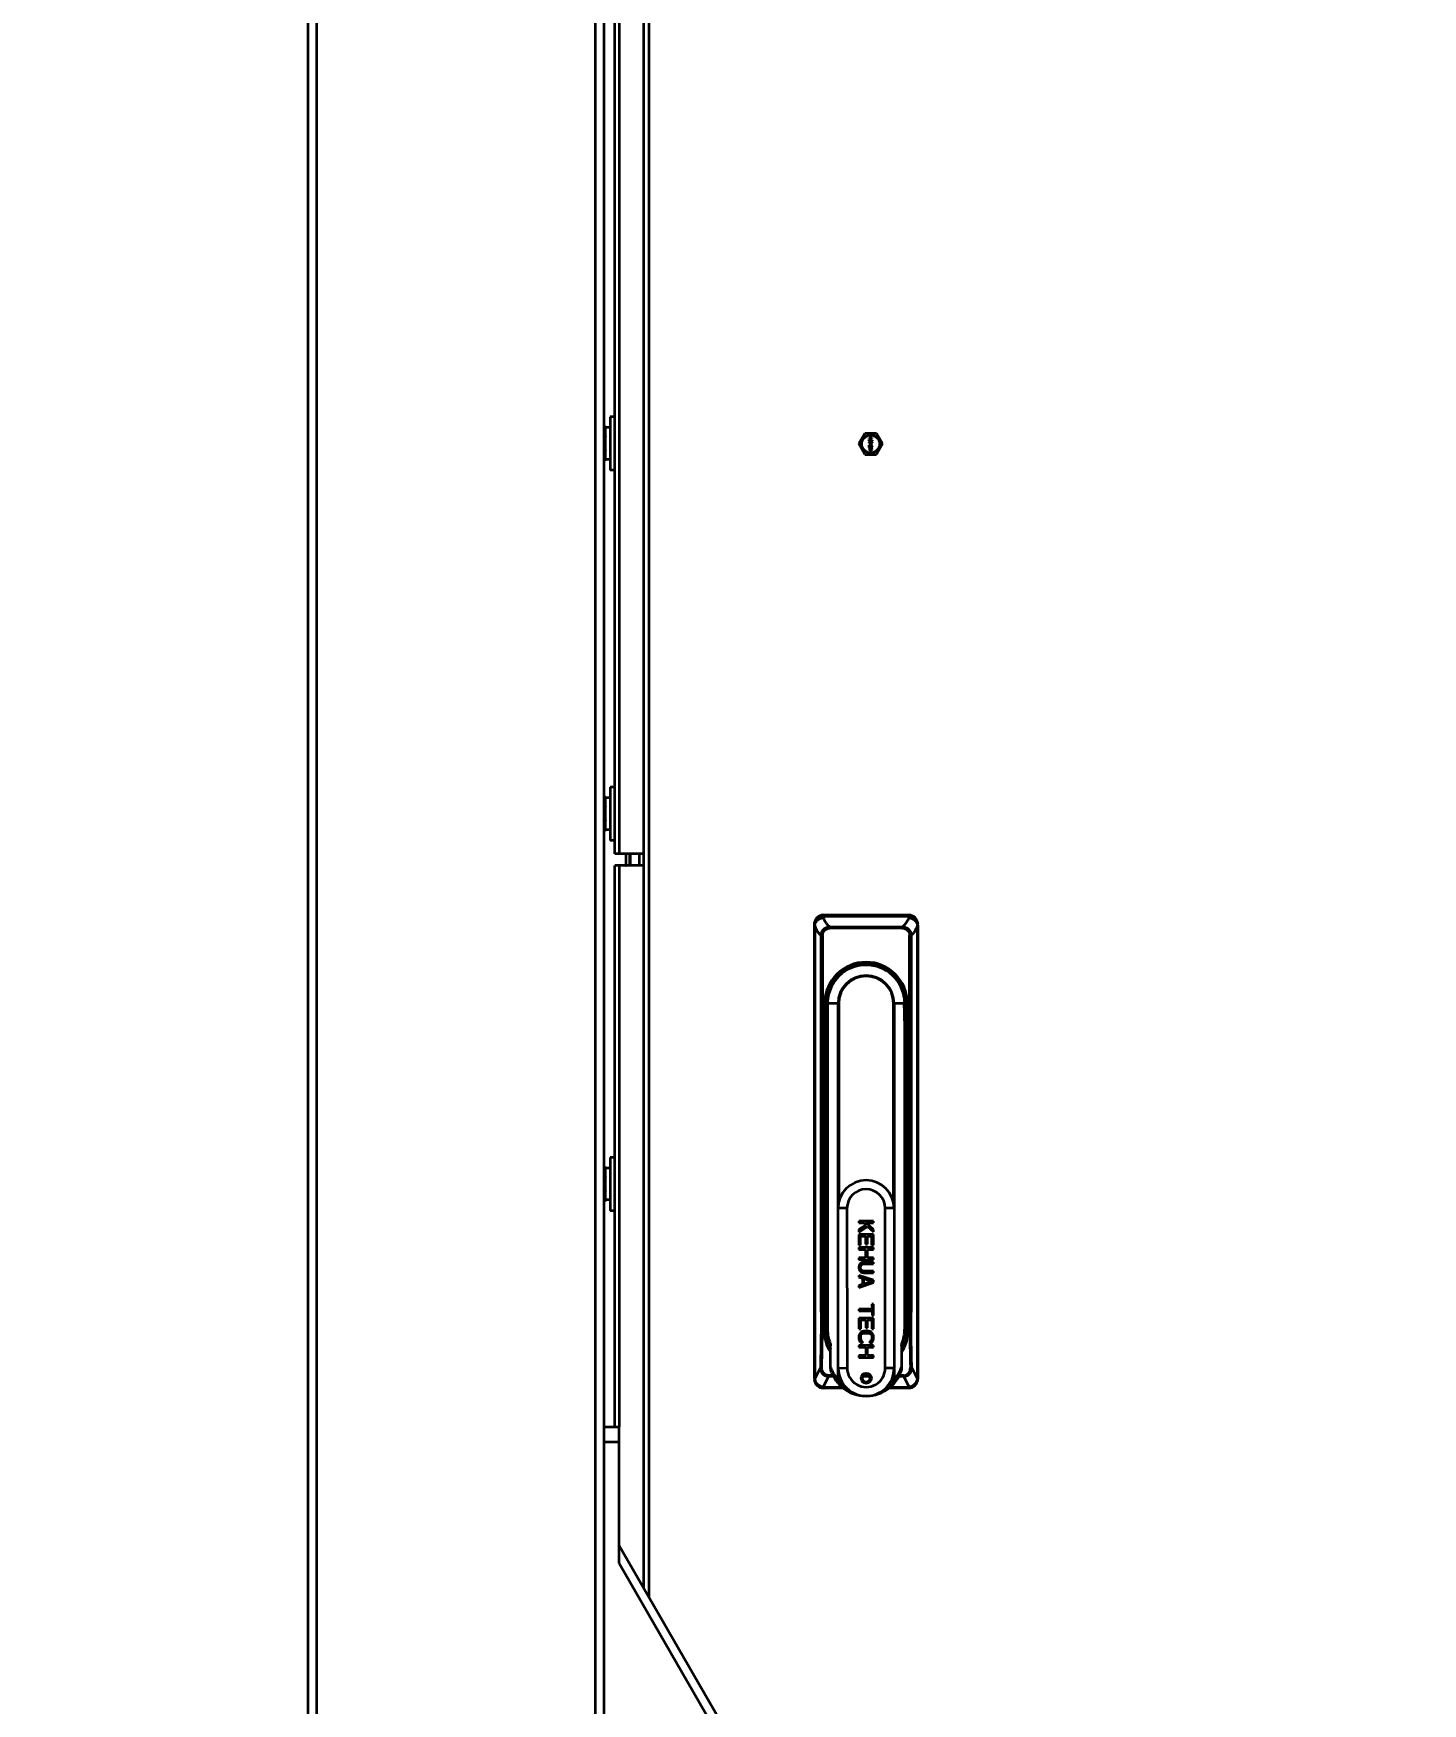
# Model space of a CAD drawing. Header units: millimetres. Extents: x 32496 to 166256, y 3504 to 23939.
# Drawn here: x 140546 to 141015, y 13053 to 13617 of the extents above; entities that cross this region are included whole.
import ezdxf

# ---------------------------------------------------------------- set-up
doc = ezdxf.new("R2010")
doc.units = ezdxf.units.MM
doc.header["$PDSIZE"] = -5
doc.layers.get('0').update_dxf_attribs({"lineweight": 35})
doc.layers.get('Defpoints').update_dxf_attribs({"lineweight": 18})
doc.layers.add('THICK', color=7, linetype='Continuous', lineweight=0)
doc.styles.add('TH_GBDIM', font='仿宋_GB2312.ttf', dxfattribs={"width": 0.8})
doc.dimstyles.new('TH_GBDIM', dxfattribs={"dimscale": 42, "dimtxt": 3, "dimasz": 3, "dimexe": 1.2, "dimexo": 0, "dimgap": 1, "dimtad": 1, "dimdec": 1, "dimdsep": 46, "dimtxsty": 'TH_GBDIM', "dimcen": 2.5, "dimdle": 252, "dimclrd": 4, "dimclre": 4, "dimclrt": 3, "dimadec": 0, "dimazin": 2, "dimtfac": 0.714286, "dimtdec": 1, "dimtmove": 0, "dimatfit": 3, "dimfxl": 1, "dimtolj": 1, "dimarcsym": 0})

# ---------------------------------------------------------------- blocks, each defined once
blk = doc.blocks.new('*D5871')
at = {"layer": 'Defpoints', "color": 0}
for p in [(140641.2, 14918.31), (140089.57, 12022.31), (140641.2, 12022.31)]:
    blk.add_point(p, dxfattribs=at)
at = {"layer": 'THICK', "color": 4, "linetype": 'Continuous', "lineweight": -2}
for p, q in [((140641.2, 14918.31), (140049.97, 14918.31)), ((140089.57, 14819.31), (140089.57, 12121.31)), ((140641.2, 12022.31), (140049.97, 12022.31))]:
    blk.add_line(p, q, dxfattribs=at)
at = {"layer": 'THICK', "color": 4}
for points in [[(140106.07, 14819.31), (140073.07, 14819.31), (140089.57, 14918.31)], [(140073.07, 12121.31), (140106.07, 12121.31), (140089.57, 12022.31)]]:
    blk.add_solid(points, dxfattribs=at)
at = {"layer": 'THICK', "color": 3, "lineweight": -3, "insert": (139971.28, 13470.31), "char_height": 99, "attachment_point": 5, "rotation": 90, "style": 'TH_GBDIM'}
blk.add_mtext('\\A1;Height {\\A1;2896{\\H0.7x;\\S+0^ -5;}}', dxfattribs=at)
blk = doc.blocks.new('8-1250')
at = {"linetype": 'Continuous'}
for p, q in [((-7957.13, -34766.29), (-7957.13, -32106.29)), ((-7954.13, -34766.29), (-7954.13, -32106.29)), ((-7860.13, -34766.29), (-7860.13, -32152.29)), ((-7842.13, -33005.99), (-7842.13, -33817.58)), ((-7843.83, -33814.64), (-7843.83, -33008.94)), ((-7857.13, -33760.26), (-7857.13, -33063.31)), ((-7852.13, -33063.31), (-7852.13, -33566.79)), ((-7853.53, -33425.64), (-7853.53, -33180.91)), ((-7855.13, -33419.29), (-7855.13, -33437.29)), ((-7853.53, -33419.29), (-7855.13, -33419.29)), ((-7856.73, -33422.82), (-7857, -33422.54)), ((-7856.73, -33433.76), (-7856.73, -33422.82)), ((-7855.13, -33422.94), (-7856.73, -33422.94)), ((-7771.25, -33428.45), (-7769.23, -33424.95)), ((-7765.19, -33424.95), (-7769.23, -33424.95)), ((-7765.19, -33424.95), (-7763.17, -33428.45)), ((-7853.53, -33430.91), (-7853.53, -33425.64)), ((-7769.23, -33431.95), (-7771.25, -33428.45)), ((-7767.71, -33426.47), (-7767.71, -33426.35)), ((-7767.71, -33426.35), (-7766.71, -33426.35)), ((-7766.92, -33426.47), (-7767.71, -33426.77)), ((-7766.92, -33426.47), (-7767.71, -33426.47)), ((-7767.71, -33426.93), (-7767.71, -33426.77)), ((-7767.71, -33426.93), (-7766.92, -33427.22)), ((-7767.71, -33427.35), (-7767.71, -33427.22)), ((-7767.71, -33427.22), (-7766.92, -33427.22)), ((-7766.71, -33427.35), (-7767.71, -33427.35)), ((-7767.69, -33427.74), (-7767.71, -33427.85)), ((-7767.71, -33427.95), (-7767.71, -33427.85)), ((-7767.71, -33427.95), (-7767.69, -33428.06)), ((-7767.71, -33429.64), (-7767.71, -33428.89)), ((-7767.71, -33428.89), (-7767.61, -33428.89)), ((-7767.61, -33429.64), (-7767.71, -33429.64)), ((-7767.69, -33430.06), (-7767.71, -33430.18)), ((-7767.71, -33430.18), (-7767.69, -33430.31)), ((-7767.63, -33427.64), (-7767.69, -33427.74)), ((-7767.69, -33428.06), (-7767.63, -33428.16)), ((-7767.63, -33429.95), (-7767.69, -33430.06)), ((-7767.69, -33430.31), (-7767.63, -33430.41)), ((-7767.54, -33427.58), (-7767.63, -33427.64)), ((-7767.63, -33428.16), (-7767.54, -33428.22)), ((-7767.56, -33429.89), (-7767.63, -33429.95)), ((-7767.63, -33430.41), (-7767.56, -33430.47)), ((-7767.61, -33426.85), (-7766.71, -33426.54)), ((-7766.71, -33427.16), (-7767.61, -33426.85)), ((-7767.61, -33427.83), (-7767.58, -33427.77)), ((-7767.61, -33427.83), (-7767.61, -33427.97)), ((-7767.58, -33428.04), (-7767.61, -33427.97)), ((-7767.07, -33429.47), (-7767.61, -33428.89)), ((-7767.61, -33429.06), (-7767.61, -33429.64)), ((-7767.61, -33429.06), (-7767.14, -33429.58)), ((-7767.61, -33430.18), (-7767.58, -33430.08)), ((-7767.58, -33430.29), (-7767.61, -33430.18)), ((-7767.58, -33427.77), (-7767.54, -33427.7)), ((-7767.54, -33428.1), (-7767.58, -33428.04)), ((-7767.58, -33430.08), (-7767.54, -33430.02)), ((-7767.54, -33430.35), (-7767.58, -33430.29)), ((-7767.48, -33429.85), (-7767.56, -33429.89)), ((-7767.56, -33430.47), (-7767.48, -33430.52)), ((-7767.43, -33427.54), (-7767.54, -33427.58)), ((-7767.54, -33427.7), (-7767.48, -33427.66)), ((-7767.48, -33428.14), (-7767.54, -33428.1)), ((-7767.54, -33428.22), (-7767.43, -33428.27)), ((-7767.54, -33430.02), (-7767.41, -33429.93)), ((-7767.41, -33430.43), (-7767.54, -33430.35)), ((-7767.48, -33427.66), (-7767.41, -33427.64)), ((-7767.41, -33428.16), (-7767.48, -33428.14)), ((-7767.41, -33429.83), (-7767.48, -33429.85)), ((-7767.48, -33430.52), (-7767.41, -33430.54)), ((-7767.29, -33427.52), (-7767.43, -33427.54)), ((-7767.33, -33428.27), (-7767.43, -33428.27)), ((-7767.35, -33427.64), (-7767.41, -33427.64)), ((-7767.41, -33428.16), (-7767.35, -33428.16)), ((-7767.31, -33429.81), (-7767.41, -33429.83)), ((-7767.41, -33429.93), (-7767.29, -33429.91)), ((-7767.29, -33430.45), (-7767.41, -33430.43)), ((-7767.41, -33430.54), (-7767.31, -33430.56)), ((-7767.39, -33428.6), (-7767.39, -33428.56)), ((-7767.39, -33428.56), (-7767.24, -33428.56)), ((-7767.24, -33428.6), (-7767.39, -33428.6)), ((-7767.35, -33427.64), (-7767.29, -33427.66)), ((-7767.29, -33428.14), (-7767.35, -33428.16)), ((-7767.33, -33428.43), (-7767.35, -33428.45)), ((-7767.35, -33428.45), (-7767.24, -33428.56)), ((-7767.24, -33428.6), (-7767.35, -33428.7)), ((-7767.35, -33428.7), (-7767.33, -33428.72)), ((-7767.33, -33428.27), (-7767.22, -33428.22)), ((-7767.2, -33428.56), (-7767.33, -33428.43)), ((-7767.33, -33428.72), (-7767.2, -33428.6)), ((-7767.31, -33429.81), (-7767.12, -33429.81)), ((-7767.12, -33430.56), (-7767.31, -33430.56)), ((-7767.29, -33427.52), (-7767.14, -33427.52)), ((-7767.29, -33427.66), (-7767.24, -33427.7)), ((-7767.24, -33428.1), (-7767.29, -33428.14)), ((-7767.14, -33429.91), (-7767.29, -33429.91)), ((-7767.29, -33430.45), (-7767.14, -33430.45)), ((-7767.24, -33427.7), (-7767.2, -33427.77)), ((-7767.2, -33428.04), (-7767.24, -33428.1)), ((-7767.22, -33428.22), (-7767.16, -33428.16)), ((-7767.2, -33427.77), (-7767.18, -33427.83)), ((-7767.18, -33427.97), (-7767.2, -33428.04)), ((-7767.07, -33428.43), (-7767.2, -33428.56)), ((-7767.2, -33428.6), (-7767.07, -33428.72)), ((-7767.09, -33427.74), (-7767.18, -33427.62)), ((-7767.14, -33427.62), (-7767.18, -33427.62)), ((-7767.18, -33427.97), (-7767.18, -33427.83)), ((-7767.16, -33428.16), (-7767.09, -33428.06)), ((-7767.16, -33428.56), (-7767.05, -33428.45)), ((-7767.16, -33428.56), (-7767.01, -33428.56)), ((-7767.05, -33428.7), (-7767.16, -33428.6)), ((-7767.01, -33428.6), (-7767.16, -33428.6)), ((-7766.99, -33427.54), (-7767.14, -33427.52)), ((-7767.14, -33427.62), (-7767.01, -33427.64)), ((-7767.14, -33429.58), (-7767.07, -33429.62)), ((-7767.14, -33429.91), (-7767.01, -33429.93)), ((-7767.01, -33430.43), (-7767.14, -33430.45)), ((-7767.01, -33429.83), (-7767.12, -33429.81)), ((-7767.12, -33430.56), (-7767.01, -33430.54)), ((-7767.07, -33427.85), (-7767.09, -33427.74)), ((-7767.09, -33428.06), (-7767.07, -33427.95)), ((-7767.07, -33427.85), (-7767.07, -33427.95)), ((-7767.05, -33428.45), (-7767.07, -33428.43)), ((-7767.07, -33428.72), (-7767.05, -33428.7)), ((-7766.99, -33429.52), (-7767.07, -33429.47)), ((-7767.07, -33429.62), (-7766.99, -33429.64)), ((-7767.01, -33427.64), (-7766.95, -33427.66)), ((-7767.01, -33428.56), (-7767.01, -33428.6)), ((-7766.95, -33429.85), (-7767.01, -33429.83)), ((-7767.01, -33429.93), (-7766.88, -33430.02)), ((-7766.88, -33430.35), (-7767.01, -33430.43)), ((-7767.01, -33430.54), (-7766.95, -33430.52)), ((-7766.88, -33427.58), (-7766.99, -33427.54)), ((-7766.99, -33429.52), (-7766.95, -33429.52)), ((-7766.95, -33429.64), (-7766.99, -33429.64)), ((-7766.95, -33427.66), (-7766.88, -33427.7)), ((-7766.88, -33428.08), (-7766.95, -33428.12)), ((-7766.95, -33428.22), (-7766.95, -33428.12)), ((-7766.95, -33428.22), (-7766.88, -33428.2)), ((-7766.95, -33429.02), (-7766.95, -33428.91)), ((-7766.86, -33428.93), (-7766.95, -33428.91)), ((-7766.95, -33429.02), (-7766.88, -33429.06)), ((-7766.88, -33429.47), (-7766.95, -33429.52)), ((-7766.95, -33429.64), (-7766.86, -33429.62)), ((-7766.86, -33429.89), (-7766.95, -33429.85)), ((-7766.95, -33430.52), (-7766.86, -33430.47)), ((-7766.8, -33427.64), (-7766.88, -33427.58)), ((-7766.88, -33427.7), (-7766.84, -33427.77)), ((-7766.84, -33428.02), (-7766.88, -33428.08)), ((-7766.88, -33428.2), (-7766.8, -33428.14)), ((-7766.88, -33429.06), (-7766.84, -33429.12)), ((-7766.84, -33429.41), (-7766.88, -33429.47)), ((-7766.88, -33430.02), (-7766.84, -33430.08)), ((-7766.84, -33430.29), (-7766.88, -33430.35)), ((-7766.78, -33429.02), (-7766.86, -33428.93)), ((-7766.86, -33429.62), (-7766.78, -33429.54)), ((-7766.8, -33429.95), (-7766.86, -33429.89)), ((-7766.86, -33430.47), (-7766.8, -33430.41)), ((-7766.84, -33427.77), (-7766.82, -33427.83)), ((-7766.82, -33427.95), (-7766.84, -33428.02)), ((-7766.84, -33429.12), (-7766.82, -33429.22)), ((-7766.82, -33429.31), (-7766.84, -33429.41)), ((-7766.84, -33430.08), (-7766.82, -33430.18)), ((-7766.82, -33430.18), (-7766.84, -33430.29)), ((-7766.82, -33427.95), (-7766.82, -33427.83)), ((-7766.82, -33429.31), (-7766.82, -33429.22)), ((-7766.73, -33427.74), (-7766.8, -33427.64)), ((-7766.8, -33428.14), (-7766.73, -33428.04)), ((-7766.73, -33430.06), (-7766.8, -33429.95)), ((-7766.8, -33430.41), (-7766.73, -33430.31)), ((-7766.73, -33429.1), (-7766.78, -33429.02)), ((-7766.78, -33429.54), (-7766.73, -33429.45)), ((-7766.71, -33427.85), (-7766.73, -33427.74)), ((-7766.73, -33428.04), (-7766.71, -33427.93)), ((-7766.71, -33429.24), (-7766.73, -33429.1)), ((-7766.73, -33429.45), (-7766.71, -33429.33)), ((-7766.71, -33430.18), (-7766.73, -33430.06)), ((-7766.73, -33430.31), (-7766.71, -33430.18)), ((-7766.71, -33426.35), (-7766.71, -33426.54)), ((-7766.71, -33427.16), (-7766.71, -33427.35)), ((-7766.71, -33427.85), (-7766.71, -33427.93)), ((-7766.71, -33429.24), (-7766.71, -33429.33)), ((-7763.17, -33428.45), (-7765.19, -33431.95)), ((-7856.73, -33433.76), (-7857, -33434.03)), ((-7855.13, -33433.64), (-7856.73, -33433.64)), ((-7853.53, -33566.79), (-7853.53, -33430.91)), ((-7769.23, -33431.95), (-7765.19, -33431.95)), ((-7853.53, -33437.29), (-7855.13, -33437.29)), ((-7856.73, -33547.82), (-7857, -33547.54)), ((-7856.73, -33558.76), (-7856.73, -33547.82)), ((-7855.13, -33547.94), (-7856.73, -33547.94)), ((-7855.13, -33544.29), (-7855.13, -33562.29)), ((-7853.53, -33544.29), (-7855.13, -33544.29)), ((-7856.73, -33558.76), (-7857, -33559.03)), ((-7855.13, -33558.64), (-7856.73, -33558.64)), ((-7853.53, -33562.29), (-7855.13, -33562.29)), ((-7843.83, -33566.79), (-7853.53, -33566.79)), ((-7853.53, -33675.64), (-7853.53, -33570.79)), ((-7843.83, -33570.79), (-7853.53, -33570.79)), ((-7852.13, -33570.79), (-7852.13, -33760.26)), ((-7849.73, -33570.59), (-7849.73, -33566.79)), ((-7849.73, -33570.59), (-7848.53, -33570.59)), ((-7848.53, -33570.59), (-7848.53, -33566.79)), ((-7848.33, -33570.79), (-7848.33, -33566.79)), ((-7845.33, -33566.79), (-7845.33, -33570.79)), ((-7783.18, -33587.44), (-7783.18, -33587.98)), ((-7783.18, -33587.44), (-7754.33, -33587.44)), ((-7783.18, -33587.98), (-7783.18, -33588.34)), ((-7754.33, -33587.98), (-7783.18, -33587.98)), ((-7754.33, -33587.98), (-7754.33, -33587.44)), ((-7754.33, -33588.35), (-7754.33, -33587.98)), ((-7786.18, -33590.44), (-7786.18, -33590.86)), ((-7786.18, -33743.99), (-7786.18, -33590.86)), ((-7786.1, -33590.86), (-7786.18, -33590.86)), ((-7786.1, -33590.86), (-7786.1, -33743.99)), ((-7780.96, -33591.39), (-7780.96, -33591.88)), ((-7780.96, -33591.39), (-7756.54, -33591.39)), ((-7756.54, -33591.88), (-7780.96, -33591.88)), ((-7756.54, -33591.88), (-7756.54, -33591.39)), ((-7751.41, -33743.99), (-7751.41, -33590.86)), ((-7751.33, -33590.86), (-7751.41, -33590.86)), ((-7751.33, -33590.86), (-7751.33, -33590.44)), ((-7751.33, -33590.86), (-7751.33, -33743.99)), ((-7783.94, -33721.54), (-7783.94, -33594.33)), ((-7783.45, -33594.33), (-7783.94, -33594.33)), ((-7783.45, -33594.33), (-7783.45, -33721.54)), ((-7754.05, -33721.54), (-7754.05, -33594.33)), ((-7753.56, -33594.33), (-7754.05, -33594.33)), ((-7753.56, -33594.33), (-7753.56, -33721.54)), ((-7755.91, -33615.29), (-7755.91, -33617.34)), ((-7782.75, -33617.38), (-7782.25, -33617.41)), ((-7782.75, -33721.54), (-7782.75, -33617.48)), ((-7782.25, -33617.48), (-7782.75, -33617.48)), ((-7782.74, -33617.19), (-7782.24, -33617.2)), ((-7782.25, -33617.48), (-7782.25, -33721.54)), ((-7781.78, -33617.76), (-7781.78, -33617.76)), ((-7781.74, -33617.75), (-7781.75, -33617.75)), ((-7781.74, -33620.25), (-7781.74, -33620.14)), ((-7780.68, -33617.34), (-7781.73, -33617.34)), ((-7781.73, -33617.47), (-7781.73, -33617.34)), ((-7781.73, -33617.54), (-7781.73, -33617.47)), ((-7781.73, -33617.57), (-7781.73, -33617.47)), ((-7781.73, -33617.47), (-7781.73, -33617.54)), ((-7781.73, -33617.54), (-7781.73, -33617.57)), ((-7781.73, -33617.54), (-7781.73, -33617.57)), ((-7781.73, -33617.57), (-7781.73, -33617.54)), ((-7781.73, -33617.54), (-7781.73, -33618.03)), ((-7781.73, -33618.04), (-7781.73, -33617.57)), ((-7781.73, -33618.03), (-7781.73, -33618.74)), ((-7781.73, -33618.63), (-7781.73, -33618.04)), ((-7778.22, -33617.34), (-7780.68, -33617.34)), ((-7778.22, -33744.12), (-7778.22, -33617.34)), ((-7778, -33617.34), (-7778.22, -33617.34)), ((-7778, -33617.34), (-7778, -33684.54)), ((-7759.5, -33684.54), (-7759.5, -33617.34)), ((-7759.28, -33617.34), (-7759.5, -33617.34)), ((-7759.28, -33617.34), (-7759.28, -33713.66)), ((-7755.91, -33617.34), (-7759.28, -33617.34)), ((-7755.77, -33619.28), (-7755.77, -33619.28)), ((-7755.76, -33620.47), (-7755.77, -33619.28)), ((-7755.77, -33619.39), (-7755.77, -33619.28)), ((-7755.26, -33617.2), (-7754.76, -33617.19)), ((-7754.75, -33617.38), (-7755.25, -33617.41)), ((-7755.25, -33721.54), (-7755.25, -33617.48)), ((-7754.75, -33617.48), (-7755.25, -33617.48)), ((-7754.75, -33617.48), (-7754.75, -33721.54)), ((-7781.75, -33622.67), (-7781.75, -33622.68)), ((-7781.75, -33623.13), (-7781.75, -33623.12)), ((-7781.75, -33623.13), (-7781.75, -33727.34)), ((-7755.75, -33622.67), (-7755.75, -33622.68)), ((-7755.75, -33623.12), (-7755.75, -33727.34)), ((-7755.75, -33623.12), (-7755.75, -33623.12)), ((-7856.73, -33672.82), (-7857, -33672.54)), ((-7856.73, -33683.76), (-7856.73, -33672.82)), ((-7855.13, -33672.94), (-7856.73, -33672.94)), ((-7855.13, -33669.29), (-7855.13, -33687.29)), ((-7853.53, -33669.29), (-7855.13, -33669.29)), ((-7853.53, -33680.91), (-7853.53, -33675.64)), ((-7856.73, -33683.76), (-7857, -33684.03)), ((-7855.13, -33683.64), (-7856.73, -33683.64)), ((-7853.53, -33760.26), (-7853.53, -33680.91)), ((-7853.53, -33687.29), (-7855.13, -33687.29)), ((-7775.2, -33686.44), (-7778.2, -33686.45)), ((-7778.16, -33740.35), (-7778.2, -33686.45)), ((-7775.2, -33686.44), (-7775.16, -33740.34)), ((-7762.26, -33740.33), (-7762.3, -33686.43)), ((-7759.3, -33686.43), (-7762.3, -33686.43)), ((-7759.3, -33686.43), (-7759.26, -33740.33)), ((-7771.25, -33690.79), (-7771.25, -33691.4)), ((-7766.25, -33690.79), (-7771.25, -33690.79)), ((-7771.25, -33691.4), (-7769.54, -33691.4)), ((-7768.8, -33692.11), (-7771.24, -33693.63)), ((-7771.24, -33694.45), (-7768.27, -33692.62)), ((-7771.24, -33693.63), (-7771.24, -33694.45)), ((-7771.24, -33695.26), (-7771.24, -33698.91)), ((-7766.24, -33695.26), (-7771.24, -33695.26)), ((-7769.54, -33691.4), (-7768.8, -33692.11)), ((-7766.24, -33693.63), (-7768.69, -33691.4)), ((-7768.69, -33691.4), (-7766.25, -33691.4)), ((-7768.27, -33692.62), (-7766.24, -33694.44)), ((-7766.25, -33691.4), (-7766.25, -33690.79)), ((-7766.24, -33694.44), (-7766.24, -33693.63)), ((-7766.24, -33698.91), (-7766.24, -33695.26)), ((-7771.24, -33698.91), (-7770.6, -33698.91)), ((-7766.24, -33699.72), (-7771.24, -33699.73)), ((-7771.24, -33699.73), (-7771.24, -33700.34)), ((-7771.24, -33700.34), (-7768.9, -33700.33)), ((-7770.6, -33698.91), (-7770.6, -33695.87)), ((-7770.6, -33695.87), (-7768.9, -33695.87)), ((-7768.9, -33695.87), (-7768.9, -33698.51)), ((-7768.9, -33698.51), (-7768.26, -33698.51)), ((-7768.9, -33700.33), (-7768.9, -33703.18)), ((-7768.26, -33695.87), (-7766.88, -33695.86)), ((-7768.26, -33698.51), (-7768.26, -33695.87)), ((-7768.26, -33703.18), (-7768.26, -33700.33)), ((-7768.26, -33700.33), (-7766.24, -33700.33)), ((-7766.88, -33695.86), (-7766.88, -33698.91)), ((-7766.88, -33698.91), (-7766.24, -33698.91)), ((-7766.24, -33700.33), (-7766.24, -33699.72)), ((-7771.24, -33703.18), (-7771.24, -33703.79)), ((-7768.9, -33703.18), (-7771.24, -33703.18)), ((-7771.24, -33703.79), (-7766.24, -33703.78)), ((-7771.13, -33705.72), (-7771.23, -33706.23)), ((-7771.23, -33706.23), (-7771.23, -33706.63)), ((-7771.23, -33706.63), (-7771.13, -33707.14)), ((-7770.92, -33705.31), (-7771.13, -33705.72)), ((-7770.49, -33704.91), (-7770.92, -33705.31)), ((-7770.6, -33706.23), (-7770.49, -33705.82)), ((-7770.6, -33706.63), (-7770.6, -33706.23)), ((-7770.49, -33707.04), (-7770.6, -33706.63)), ((-7770.06, -33704.7), (-7770.49, -33704.91)), ((-7770.49, -33705.82), (-7770.28, -33705.51)), ((-7770.28, -33705.51), (-7769.96, -33705.31)), ((-7769.53, -33704.6), (-7770.06, -33704.7)), ((-7769.96, -33705.31), (-7769.53, -33705.21)), ((-7766.24, -33704.6), (-7769.53, -33704.6)), ((-7769.53, -33705.21), (-7766.23, -33705.21)), ((-7766.24, -33703.18), (-7768.26, -33703.18)), ((-7766.24, -33703.78), (-7766.24, -33703.18)), ((-7766.23, -33705.21), (-7766.24, -33704.6)), ((-7771.23, -33709.07), (-7771.23, -33709.68)), ((-7766.23, -33710.69), (-7771.23, -33709.07)), ((-7771.23, -33709.68), (-7769.95, -33710.08)), ((-7771.23, -33713.13), (-7766.23, -33711.5)), ((-7769.95, -33712.11), (-7771.23, -33712.52)), ((-7771.23, -33712.52), (-7771.23, -33713.13)), ((-7771.13, -33707.14), (-7770.91, -33707.55)), ((-7770.91, -33707.55), (-7770.49, -33707.95)), ((-7770.28, -33707.34), (-7770.49, -33707.04)), ((-7770.49, -33707.95), (-7770.06, -33708.15)), ((-7769.96, -33707.54), (-7770.28, -33707.34)), ((-7770.06, -33708.15), (-7769.53, -33708.26)), ((-7769.53, -33707.65), (-7769.96, -33707.54)), ((-7769.95, -33710.08), (-7769.95, -33712.11)), ((-7766.23, -33707.64), (-7769.53, -33707.65)), ((-7769.53, -33708.26), (-7766.23, -33708.25)), ((-7769.53, -33712.01), (-7769.53, -33710.18)), ((-7769.53, -33710.18), (-7766.66, -33711.1)), ((-7766.66, -33711.1), (-7769.53, -33712.01)), ((-7766.23, -33708.25), (-7766.23, -33707.64)), ((-7766.23, -33711.5), (-7766.23, -33710.69)), ((-7783.94, -33721.54), (-7783.45, -33721.54)), ((-7783.45, -33721.54), (-7782.75, -33721.54)), ((-7782.75, -33727.86), (-7782.75, -33721.54)), ((-7782.75, -33721.54), (-7782.25, -33721.54)), ((-7782.25, -33727.84), (-7782.25, -33721.54)), ((-7771.22, -33720.44), (-7771.22, -33721.05)), ((-7766.75, -33720.44), (-7771.22, -33720.44)), ((-7771.22, -33721.05), (-7766.75, -33721.05)), ((-7766.22, -33723.48), (-7771.22, -33723.49)), ((-7771.22, -33723.49), (-7771.22, -33727.14)), ((-7766.76, -33718.81), (-7766.75, -33720.44)), ((-7766.22, -33718.81), (-7766.76, -33718.81)), ((-7766.75, -33721.05), (-7766.75, -33722.67)), ((-7766.75, -33722.67), (-7766.22, -33722.67)), ((-7766.22, -33722.67), (-7766.22, -33718.81)), ((-7766.22, -33727.14), (-7766.22, -33723.48)), ((-7755.25, -33721.54), (-7755.25, -33727.84)), ((-7755.25, -33721.54), (-7754.75, -33721.54)), ((-7754.75, -33721.54), (-7754.75, -33727.86)), ((-7754.75, -33721.54), (-7754.05, -33721.54)), ((-7754.05, -33721.54), (-7753.56, -33721.54)), ((-7782.25, -33727.84), (-7781.72, -33727.84)), ((-7771.22, -33727.14), (-7770.58, -33727.14)), ((-7771.11, -33729.07), (-7771.22, -33729.58)), ((-7770.9, -33728.67), (-7771.11, -33729.07)), ((-7770.47, -33728.26), (-7770.9, -33728.67)), ((-7770.58, -33727.14), (-7770.58, -33724.1)), ((-7770.58, -33724.1), (-7768.88, -33724.1)), ((-7770.58, -33729.58), (-7770.47, -33729.17)), ((-7770.05, -33728.06), (-7770.47, -33728.26)), ((-7770.47, -33729.17), (-7770.26, -33728.87)), ((-7770.26, -33728.87), (-7769.94, -33728.67)), ((-7769.52, -33727.96), (-7770.05, -33728.06)), ((-7769.94, -33728.67), (-7769.51, -33728.56)), ((-7767.92, -33727.95), (-7769.52, -33727.96)), ((-7769.51, -33728.56), (-7767.92, -33728.56)), ((-7768.88, -33724.1), (-7768.88, -33726.74)), ((-7768.88, -33726.74), (-7768.24, -33726.74)), ((-7768.24, -33724.1), (-7766.86, -33724.09)), ((-7768.24, -33726.74), (-7768.24, -33724.1)), ((-7767.39, -33728.06), (-7767.92, -33727.95)), ((-7767.92, -33728.56), (-7767.49, -33728.66)), ((-7767.49, -33728.66), (-7767.17, -33728.87)), ((-7766.96, -33728.26), (-7767.39, -33728.06)), ((-7767.17, -33728.87), (-7766.96, -33729.17)), ((-7766.54, -33728.66), (-7766.96, -33728.26)), ((-7766.96, -33729.17), (-7766.85, -33729.58)), ((-7766.86, -33724.09), (-7766.86, -33727.14)), ((-7766.86, -33727.14), (-7766.22, -33727.14)), ((-7766.32, -33729.07), (-7766.54, -33728.66)), ((-7766.22, -33729.58), (-7766.32, -33729.07)), ((-7755.78, -33727.84), (-7755.25, -33727.84)), ((-7755.75, -33727.34), (-7755.75, -33727.34)), ((-7780.75, -33740.01), (-7780.75, -33732.84)), ((-7771.22, -33729.58), (-7771.22, -33730.5)), ((-7771.22, -33730.5), (-7771.11, -33731)), ((-7771.21, -33732.73), (-7771.21, -33733.34)), ((-7766.21, -33732.73), (-7771.21, -33732.73)), ((-7771.21, -33733.34), (-7768.87, -33733.34)), ((-7771.11, -33731), (-7770.9, -33731.41)), ((-7770.9, -33731.41), (-7770.47, -33731.81)), ((-7770.58, -33730.49), (-7770.58, -33729.58)), ((-7770.47, -33730.9), (-7770.58, -33730.49)), ((-7770.26, -33731.21), (-7770.47, -33730.9)), ((-7770.47, -33731.81), (-7769.94, -33731.92)), ((-7769.94, -33731.31), (-7770.26, -33731.21)), ((-7769.94, -33731.92), (-7769.94, -33731.31)), ((-7768.87, -33733.34), (-7768.87, -33736.18)), ((-7768.23, -33733.34), (-7766.21, -33733.33)), ((-7768.23, -33736.18), (-7768.23, -33733.34)), ((-7767.17, -33731.2), (-7767.49, -33731.3)), ((-7767.49, -33731.3), (-7767.49, -33731.91)), ((-7767.49, -33731.91), (-7766.96, -33731.81)), ((-7766.96, -33730.9), (-7767.17, -33731.2)), ((-7766.85, -33730.49), (-7766.96, -33730.9)), ((-7766.96, -33731.81), (-7766.53, -33731.41)), ((-7766.85, -33729.58), (-7766.85, -33730.49)), ((-7766.53, -33731.41), (-7766.32, -33731)), ((-7766.32, -33731), (-7766.22, -33730.49)), ((-7766.22, -33730.49), (-7766.22, -33729.58)), ((-7766.21, -33733.33), (-7766.21, -33732.73)), ((-7756.75, -33732.84), (-7756.75, -33740.01)), ((-7784.19, -33740.15), (-7786.1, -33743.99)), ((-7778.16, -33740.35), (-7775.16, -33740.34)), ((-7771.21, -33736.18), (-7771.21, -33736.79)), ((-7768.87, -33736.18), (-7771.21, -33736.18)), ((-7771.21, -33736.79), (-7766.21, -33736.79)), ((-7766.21, -33736.18), (-7768.23, -33736.18)), ((-7766.21, -33736.79), (-7766.21, -33736.18)), ((-7762.26, -33740.33), (-7759.26, -33740.33)), ((-7759.28, -33740.54), (-7759.28, -33744.12)), ((-7751.41, -33743.99), (-7753.32, -33740.15)), ((-7786.18, -33743.99), (-7786.18, -33744.14)), ((-7786.1, -33743.99), (-7786.18, -33743.99)), ((-7783.18, -33746.71), (-7781.45, -33743.25)), ((-7781.45, -33742.86), (-7781.45, -33743.25)), ((-7779.93, -33742.86), (-7781.45, -33742.86)), ((-7779.75, -33743.25), (-7781.45, -33743.25)), ((-7778.22, -33744.12), (-7778, -33744.12)), ((-7778, -33741.93), (-7778, -33744.12)), ((-7767.67, -33743.25), (-7769.83, -33743.25)), ((-7768, -33742.86), (-7769.5, -33742.86)), ((-7760.74, -33746.93), (-7759.31, -33745.53)), ((-7759.5, -33744.12), (-7759.5, -33742.37)), ((-7759.5, -33744.12), (-7759.28, -33744.12)), ((-7759.31, -33745.53), (-7758.09, -33743.87)), ((-7756.05, -33743.25), (-7757.75, -33743.25)), ((-7756.05, -33742.86), (-7757.58, -33742.86)), ((-7757.09, -33741.83), (-7757.09, -33741.83)), ((-7756.05, -33743.25), (-7756.05, -33742.86)), ((-7756.05, -33743.25), (-7754.33, -33746.71)), ((-7751.41, -33743.99), (-7751.33, -33743.99)), ((-7751.33, -33744.14), (-7751.33, -33743.99)), ((-7783.18, -33746.71), (-7783.18, -33746.86)), ((-7783.18, -33746.86), (-7783.18, -33747.14)), ((-7783.18, -33746.86), (-7776.84, -33746.86)), ((-7776.46, -33747.14), (-7783.18, -33747.14)), ((-7754.33, -33747.14), (-7761.04, -33747.14)), ((-7760.74, -33746.93), (-7760.74, -33746.93)), ((-7760.66, -33746.86), (-7754.33, -33746.86)), ((-7754.33, -33746.86), (-7754.33, -33746.71)), ((-7754.33, -33747.14), (-7754.33, -33746.86)), ((-7857.13, -34040.26), (-7857.13, -33760.26)), ((-7857.13, -33760.26), (-7852.13, -33760.26)), ((-7852.13, -33806.26), (-7852.13, -33760.26)), ((-7857.13, -33765.26), (-7852.13, -33765.26)), ((-7852.13, -33800.26), (-7352.13, -34666.29)), ((-7852.13, -33806.26), (-7355.59, -34666.29))]:
    blk.add_line(p, q, dxfattribs=at)
for points in [[(-7781.73, -33618.74), (-7781.73, -33619.09), (-7781.73, -33619.45), (-7781.74, -33619.81), (-7781.74, -33620.18), (-7781.74, -33620.56), (-7781.74, -33620.95), (-7781.75, -33621.73)], [(-7781.75, -33621.73), (-7781.75, -33622.13), (-7781.75, -33622.52), (-7781.75, -33622.67)], [(-7755.75, -33622.67), (-7755.76, -33621.77), (-7755.76, -33620.47)], [(-7758.09, -33743.87), (-7757.2, -33742.13), (-7757.09, -33741.83)]]:
    blk.add_lwpolyline(points, dxfattribs=at)
for centre, radius in [((-7767.21, -33428.45), 3), ((-7768.71, -33743.79), 1.75), ((-7768.75, -33743.84), 1.25)]:
    blk.add_circle(centre, radius, dxfattribs=at)
for centre, radius, start, end in [((-7849.93, -33570.59), 0.2, 270, 0), ((-7849.93, -33570.59), 1.4, 351.7634, 0), ((-7783.18, -33590.44), 3, 90, 180), ((-7754.33, -33590.44), 3, 0, 90), ((-7768.75, -33617.34), 13.99, 0.6085, 179.4017), ((-7768.75, -33617.34), 13.49, 0.6085, 179.4014), ((-7768.75, -33617.34), 13, 9.073, 183.051), ((-7768.75, -33617.34), 9.47, 0, 179.9993), ((-7768.75, -33617.34), 9.25, 0, 180), ((-7786.51, -33617.15), 3.77, 356.5269, 359.4018), ((-7781.13, -33617.48), 1.62, 176.5272, 179.9995), ((-7786.44, -33617.16), 4.2, 357.5431, 359.491), ((-7786.44, -33617.16), 4.2, 356.569, 357.5431), ((-7780.94, -33617.34), 1.31, 183.0386, 185.3383), ((-7781.09, -33617.48), 1.16, 176.6483, 179.9981), ((-7785.73, -33616.94), 3.55, 349.9539, 353.3266), ((-7785.75, -33616.94), 3.57, 353.3337, 0.0525), ((-7781.57, -33614.73), 3.04, 266.0189, 266.2111), ((-7781.23, -33615.95), 2.31, 257.0342, 257.4678), ((-7769.92, -33617.55), 11.81, 178.957, 179.606), ((-7757.49, -33617.58), 24.24, 179.4304, 179.7465), ((-7769.92, -33617.55), 11.81, 179.606, 179.9288), ((-7769.92, -33617.55), 11.81, 180.097, 181.0455), ((-7756.06, -33612.04), 5.74, 271.6529, 271.7848), ((-7751.67, -33616.94), 3.65, 179.9406, 186.5807), ((-7751.69, -33616.94), 3.63, 186.5886, 188.2112), ((-7751.7, -33616.94), 3.62, 188.211, 189.9246), ((-7750.93, -33617.16), 4.33, 180.5197, 183.3972), ((-7756.41, -33617.48), 1.16, 1.3534, 3.3175), ((-7756.41, -33617.48), 1.16, 359.9988, 1.3535), ((-7750.86, -33617.15), 3.9, 180.6087, 183.3381), ((-7756.48, -33617.48), 1.73, 0.0757, 3.515), ((-7663.98, -33623.12), 117.77, 179.7837, 180.0022), ((-7873.52, -33623.11), 117.77, 359.9945, 0.2094), ((-7768.75, -33686.44), 9.45, 0.0434, 180.0434), ((-7768.75, -33686.44), 6.45, 0.0434, 180.0434), ((-7768.75, -33727.84), 13.5, 180, 206.9748), ((-7768.75, -33727.34), 13, 180, 201.6689), ((-7768.75, -33727.84), 13.5, 332.9765, 0.0002), ((-7768.75, -33727.84), 13.5, 332.9651, 0.0002), ((-7768.75, -33727.34), 13, 338.3325, 359.9894), ((-7768.71, -33740.34), 9.45, 180.0434, 0.0434), ((-7768.71, -33740.34), 6.45, 180.0434, 0.0434), ((-7783.71, -33743.99), 2.47, 180.0115, 186.8252), ((-7783.18, -33744.14), 3, 180, 270), ((-7783.71, -33743.99), 2.47, 186.8254, 187.3344), ((-7783.7, -33743.99), 2.47, 187.3345, 187.8562), ((-7768.75, -33737.34), 12.5, 201.0705, 230.1269), ((-7768.75, -33737.34), 12.5, 309.8738, 338.9298), ((-7754.33, -33744.14), 3, 270, 0), ((-7753.78, -33743.99), 2.45, 356.554, 0.0012), ((-7768.75, -33737.34), 12.5, 230.1282, 309.8726), ((-7768.75, -33737.34), 12.2, 230.1665, 250.0186), ((-7768.75, -33737.34), 12.2, 291.8854, 309.9422)]:
    blk.add_arc(centre, radius, start, end, dxfattribs=at)
for points, knots in [([(-7856.73, -33425.03), (-7856.75, -33425.06), (-7856.85, -33425.17), (-7856.95, -33425.28), (-7857.03, -33425.36)], [0, 0, 0, 0, 0.244408, 1, 1, 1, 1]), ([(-7857, -33422.54), (-7856.97, -33422.57), (-7856.88, -33422.66), (-7856.79, -33422.76), (-7856.73, -33422.84)], [0, 0, 0, 0, 0.255062, 1, 1, 1, 1]), ([(-7857.03, -33431.13), (-7857, -33431.16), (-7856.9, -33431.27), (-7856.8, -33431.38), (-7856.73, -33431.47)], [0, 0, 0, 0, 0.255211, 1, 1, 1, 1]), ([(-7857, -33547.54), (-7856.97, -33547.57), (-7856.88, -33547.66), (-7856.79, -33547.76), (-7856.73, -33547.84)], [0, 0, 0, 0, 0.255062, 1, 1, 1, 1]), ([(-7856.73, -33550.03), (-7856.75, -33550.06), (-7856.85, -33550.17), (-7856.95, -33550.28), (-7857.03, -33550.36)], [0, 0, 0, 0, 0.244408, 1, 1, 1, 1]), ([(-7857.03, -33556.13), (-7857, -33556.16), (-7856.9, -33556.27), (-7856.8, -33556.38), (-7856.73, -33556.47)], [0, 0, 0, 0, 0.255211, 1, 1, 1, 1]), ([(-7786.18, -33590.44), (-7786.18, -33590.28), (-7786.14, -33589.95), (-7785.9, -33589.32), (-7785.32, -33588.62), (-7784.33, -33588.1), (-7783.57, -33587.98), (-7783.18, -33587.98)], [0, 0, 0, 0, 0.113034, 0.22817, 0.468864, 0.728208, 1, 1, 1, 1]), ([(-7786.18, -33590.86), (-7786.18, -33590.7), (-7786.14, -33590.36), (-7785.9, -33589.72), (-7785.32, -33589.01), (-7784.33, -33588.47), (-7783.56, -33588.35), (-7783.17, -33588.35)], [0, 0, 0, 0, 0.114852, 0.230705, 0.472166, 0.730466, 1, 1, 1, 1]), ([(-7786.1, -33590.86), (-7786.05, -33590.55), (-7785.82, -33589.91), (-7785.15, -33589.13), (-7784.24, -33588.57), (-7783.53, -33588.38), (-7783.17, -33588.35)], [0, 0, 0, 0, 0.23134, 0.478951, 0.738349, 1, 1, 1, 1]), ([(-7780.96, -33591.39), (-7781.18, -33591.28), (-7781.6, -33590.97), (-7782.17, -33590.3), (-7782.71, -33589.41), (-7783.02, -33588.72), (-7783.18, -33588.34)], [0, 0, 0, 0, 0.185737, 0.410623, 0.681319, 1, 1, 1, 1]), ([(-7754.33, -33588.35), (-7754.48, -33588.72), (-7754.8, -33589.41), (-7755.34, -33590.3), (-7755.9, -33590.97), (-7756.33, -33591.28), (-7756.54, -33591.39)], [0, 0, 0, 0, 0.31869, 0.589388, 0.814287, 1, 1, 1, 1]), ([(-7754.33, -33587.98), (-7753.94, -33587.98), (-7753.18, -33588.1), (-7752.19, -33588.62), (-7751.6, -33589.32), (-7751.37, -33589.95), (-7751.33, -33590.28), (-7751.33, -33590.44)], [0, 0, 0, 0, 0.271803, 0.53114, 0.771824, 0.88696, 1, 1, 1, 1]), ([(-7754.33, -33588.35), (-7753.97, -33588.38), (-7753.27, -33588.57), (-7752.36, -33589.13), (-7751.68, -33589.91), (-7751.45, -33590.55), (-7751.41, -33590.86)], [0, 0, 0, 0, 0.261658, 0.521043, 0.768648, 1, 1, 1, 1]), ([(-7751.33, -33590.86), (-7751.33, -33590.53), (-7751.5, -33589.85), (-7752.18, -33589.01), (-7753.17, -33588.47), (-7753.94, -33588.35), (-7754.33, -33588.35)], [0, 0, 0, 0, 0.229582, 0.47159, 0.730207, 1, 1, 1, 1]), ([(-7783.94, -33594.33), (-7784.15, -33594.2), (-7784.57, -33593.82), (-7785.12, -33593.06), (-7785.64, -33592.05), (-7785.95, -33591.28), (-7786.1, -33590.86)], [0, 0, 0, 0, 0.17955, 0.403232, 0.676336, 1, 1, 1, 1]), ([(-7783.94, -33594.33), (-7783.94, -33593.94), (-7783.78, -33593.17), (-7783.12, -33592.19), (-7782.12, -33591.54), (-7781.35, -33591.39), (-7780.96, -33591.39)], [0, 0, 0, 0, 0.250024, 0.500035, 0.750008, 1, 1, 1, 1]), ([(-7783.45, -33594.33), (-7783.45, -33594.01), (-7783.32, -33593.36), (-7782.77, -33592.54), (-7782.07, -33592.09), (-7781.45, -33591.92), (-7781.12, -33591.88), (-7780.96, -33591.88)], [0, 0, 0, 0, 0.249666, 0.499316, 0.749095, 0.874547, 1, 1, 1, 1]), ([(-7756.54, -33591.39), (-7756.15, -33591.39), (-7755.38, -33591.54), (-7754.39, -33592.19), (-7753.72, -33593.17), (-7753.56, -33593.94), (-7753.56, -33594.33)], [0, 0, 0, 0, 0.249996, 0.499947, 0.749986, 1, 1, 1, 1]), ([(-7756.54, -33591.88), (-7756.38, -33591.88), (-7756.05, -33591.92), (-7755.43, -33592.09), (-7754.73, -33592.54), (-7754.18, -33593.36), (-7754.05, -33594.01), (-7754.05, -33594.33)], [0, 0, 0, 0, 0.125445, 0.250896, 0.50066, 0.750322, 1, 1, 1, 1]), ([(-7751.41, -33590.86), (-7751.56, -33591.28), (-7751.86, -33592.05), (-7752.39, -33593.06), (-7752.93, -33593.82), (-7753.35, -33594.2), (-7753.56, -33594.33)], [0, 0, 0, 0, 0.323763, 0.596917, 0.820554, 1, 1, 1, 1]), ([(-7781.74, -33616.46), (-7781.83, -33616.52), (-7781.97, -33616.61), (-7782.11, -33616.79), (-7782.16, -33616.89), (-7782.18, -33616.94)], [0, 0, 0, 0, 0.50974, 0.745829, 1, 1, 1, 1]), ([(-7755.32, -33616.93), (-7755.37, -33616.81), (-7755.54, -33616.58), (-7755.78, -33616.44), (-7755.91, -33616.38)], [0, 0, 0, 0, 0.473968, 1, 1, 1, 1]), ([(-7781.75, -33618.2), (-7781.82, -33618.18), (-7781.96, -33618.15), (-7782.13, -33618.06), (-7782.24, -33617.92), (-7782.25, -33617.81), (-7782.25, -33617.75)], [0, 0, 0, 0, 0.313124, 0.560512, 0.771594, 1, 1, 1, 1]), ([(-7782.18, -33616.94), (-7782.19, -33616.96), (-7782.21, -33617.04), (-7782.23, -33617.13), (-7782.24, -33617.2)], [0, 0, 0, 0, 0.258298, 1, 1, 1, 1]), ([(-7782.19, -33617.65), (-7782.2, -33617.63), (-7782.22, -33617.6), (-7782.23, -33617.57), (-7782.23, -33617.56)], [0, 0, 0, 0, 0.739998, 1, 1, 1, 1]), ([(-7781.78, -33617.76), (-7781.87, -33617.75), (-7782.01, -33617.74), (-7782.15, -33617.69), (-7782.19, -33617.65)], [0, 0, 0, 0, 0.606211, 1, 1, 1, 1]), ([(-7781.75, -33622.68), (-7781.75, -33622.48), (-7781.75, -33621.67), (-7781.74, -33620.86), (-7781.74, -33620.25)], [0, 0, 0, 0, 0.245803, 1, 1, 1, 1]), ([(-7755.77, -33619.28), (-7755.78, -33619.18), (-7755.87, -33618.54), (-7755.91, -33617.89), (-7755.91, -33617.34)], [0, 0, 0, 0, 0.154088, 1, 1, 1, 1]), ([(-7755.31, -33617.65), (-7755.36, -33617.7), (-7755.57, -33617.76), (-7755.76, -33617.77), (-7755.88, -33617.77)], [0, 0, 0, 0, 0.375179, 1, 1, 1, 1]), ([(-7755.25, -33617.75), (-7755.25, -33617.81), (-7755.27, -33617.94), (-7755.41, -33618.08), (-7755.62, -33618.17), (-7755.78, -33618.21), (-7755.87, -33618.22)], [0, 0, 0, 0, 0.216502, 0.421379, 0.673351, 1, 1, 1, 1]), ([(-7755.75, -33622.68), (-7755.75, -33622.41), (-7755.76, -33621.31), (-7755.77, -33620.21), (-7755.77, -33619.39)], [0, 0, 0, 0, 0.245224, 1, 1, 1, 1]), ([(-7755.26, -33617.2), (-7755.26, -33617.17), (-7755.28, -33617.08), (-7755.3, -33617), (-7755.32, -33616.93)], [0, 0, 0, 0, 0.243354, 1, 1, 1, 1]), ([(-7755.27, -33617.56), (-7755.27, -33617.57), (-7755.28, -33617.6), (-7755.3, -33617.63), (-7755.31, -33617.65)], [0, 0, 0, 0, 0.260199, 1, 1, 1, 1]), ([(-7857, -33672.54), (-7856.97, -33672.57), (-7856.88, -33672.66), (-7856.79, -33672.76), (-7856.73, -33672.84)], [0, 0, 0, 0, 0.255062, 1, 1, 1, 1]), ([(-7856.73, -33675.03), (-7856.75, -33675.06), (-7856.85, -33675.17), (-7856.95, -33675.28), (-7857.03, -33675.36)], [0, 0, 0, 0, 0.244408, 1, 1, 1, 1]), ([(-7857.03, -33681.13), (-7857, -33681.16), (-7856.9, -33681.27), (-7856.8, -33681.38), (-7856.73, -33681.47)], [0, 0, 0, 0, 0.255211, 1, 1, 1, 1]), ([(-7783.94, -33721.54), (-7783.94, -33723.09), (-7783.96, -33729.3), (-7784.06, -33735.5), (-7784.19, -33740.15)], [0, 0, 0, 0, 0.250498, 1, 1, 1, 1]), ([(-7783.7, -33740.21), (-7783.66, -33738.66), (-7783.51, -33732.44), (-7783.45, -33726.21), (-7783.45, -33721.54)], [0, 0, 0, 0, 0.249306, 1, 1, 1, 1]), ([(-7754.05, -33721.54), (-7754.05, -33723.1), (-7754.03, -33729.32), (-7753.93, -33735.55), (-7753.8, -33740.21)], [0, 0, 0, 0, 0.250498, 1, 1, 1, 1]), ([(-7753.32, -33740.15), (-7753.36, -33738.61), (-7753.5, -33732.4), (-7753.56, -33726.2), (-7753.56, -33721.54)], [0, 0, 0, 0, 0.249306, 1, 1, 1, 1]), ([(-7782.75, -33727.86), (-7782.69, -33727.86), (-7782.6, -33727.86), (-7782.48, -33727.86), (-7782.4, -33727.85), (-7782.34, -33727.85), (-7782.29, -33727.85), (-7782.27, -33727.84), (-7782.25, -33727.84), (-7782.25, -33727.84)], [0, 0, 0, 0, 0.372646, 0.552135, 0.711252, 0.839056, 0.930249, 0.982498, 1, 1, 1, 1]), ([(-7780.78, -33735.05), (-7781.42, -33733.97), (-7782.41, -33731.63), (-7782.75, -33729.11), (-7782.75, -33727.86)], [0, 0, 0, 0, 0.499739, 1, 1, 1, 1]), ([(-7754.75, -33727.86), (-7754.75, -33729.11), (-7755.09, -33731.63), (-7756.08, -33733.97), (-7756.72, -33735.05)], [0, 0, 0, 0, 0.50024, 1, 1, 1, 1]), ([(-7755.25, -33727.84), (-7755.25, -33727.84), (-7755.23, -33727.84), (-7755.21, -33727.85), (-7755.16, -33727.85), (-7755.1, -33727.85), (-7755.02, -33727.86), (-7754.91, -33727.86), (-7754.81, -33727.86), (-7754.75, -33727.86)], [0, 0, 0, 0, 0.017557, 0.069853, 0.161078, 0.288896, 0.448003, 0.627463, 1, 1, 1, 1]), ([(-7780.83, -33732.14), (-7780.81, -33732.19), (-7780.79, -33732.3), (-7780.76, -33732.53), (-7780.75, -33732.72), (-7780.75, -33732.84)], [0, 0, 0, 0, 0.226682, 0.477616, 1, 1, 1, 1]), ([(-7756.75, -33732.84), (-7756.75, -33732.72), (-7756.74, -33732.53), (-7756.71, -33732.3), (-7756.69, -33732.19), (-7756.67, -33732.14)], [0, 0, 0, 0, 0.522392, 0.773327, 1, 1, 1, 1]), ([(-7781.45, -33743.25), (-7781.83, -33743.25), (-7782.6, -33743.07), (-7783.52, -33742.33), (-7784.08, -33741.3), (-7784.19, -33740.53), (-7784.19, -33740.15)], [0, 0, 0, 0, 0.249886, 0.499522, 0.749578, 1, 1, 1, 1]), ([(-7784.19, -33740.15), (-7784.17, -33740.16), (-7784.11, -33740.17), (-7784, -33740.19), (-7783.86, -33740.2), (-7783.75, -33740.21), (-7783.7, -33740.21)], [0, 0, 0, 0, 0.133458, 0.365765, 0.67277, 1, 1, 1, 1]), ([(-7781.45, -33742.86), (-7781.77, -33742.86), (-7782.42, -33742.7), (-7783.07, -33742.17), (-7783.42, -33741.62), (-7783.59, -33741.17), (-7783.68, -33740.69), (-7783.7, -33740.37), (-7783.7, -33740.21)], [0, 0, 0, 0, 0.249995, 0.499481, 0.624812, 0.749967, 0.874832, 1, 1, 1, 1]), ([(-7780.41, -33741.83), (-7780.47, -33741.69), (-7780.67, -33741.1), (-7780.75, -33740.48), (-7780.75, -33740.01)], [0, 0, 0, 0, 0.250506, 1, 1, 1, 1]), ([(-7780.75, -33740.01), (-7780.71, -33740.16), (-7780.52, -33740.71), (-7780.28, -33741.24), (-7780.08, -33741.63)], [0, 0, 0, 0, 0.256066, 1, 1, 1, 1]), ([(-7757.42, -33741.63), (-7757.36, -33741.5), (-7757.1, -33740.98), (-7756.89, -33740.43), (-7756.75, -33740.01)], [0, 0, 0, 0, 0.246425, 1, 1, 1, 1]), ([(-7756.75, -33740.01), (-7756.75, -33740.17), (-7756.78, -33740.79), (-7756.92, -33741.4), (-7757.09, -33741.83)], [0, 0, 0, 0, 0.25052, 1, 1, 1, 1]), ([(-7753.32, -33740.15), (-7753.31, -33740.53), (-7753.43, -33741.3), (-7753.98, -33742.33), (-7754.9, -33743.07), (-7755.67, -33743.25), (-7756.05, -33743.25)], [0, 0, 0, 0, 0.250438, 0.50047, 0.750143, 1, 1, 1, 1]), ([(-7756.05, -33742.86), (-7755.89, -33742.86), (-7755.56, -33742.82), (-7754.95, -33742.59), (-7754.31, -33742.07), (-7753.94, -33741.33), (-7753.82, -33740.69), (-7753.81, -33740.37), (-7753.8, -33740.21)], [0, 0, 0, 0, 0.125817, 0.251594, 0.501028, 0.750085, 0.874959, 1, 1, 1, 1]), ([(-7753.32, -33740.15), (-7753.34, -33740.16), (-7753.4, -33740.17), (-7753.5, -33740.19), (-7753.65, -33740.2), (-7753.75, -33740.21), (-7753.8, -33740.21)], [0, 0, 0, 0, 0.133385, 0.365668, 0.672704, 1, 1, 1, 1]), ([(-7786.18, -33744.14), (-7786.18, -33744.49), (-7786.06, -33745.04), (-7785.68, -33745.66), (-7785.18, -33746.22), (-7784.34, -33746.72), (-7783.57, -33746.86), (-7783.18, -33746.86)], [0, 0, 0, 0, 0.238264, 0.360296, 0.484617, 0.739079, 1, 1, 1, 1]), ([(-7783.18, -33746.71), (-7783.54, -33746.71), (-7784.25, -33746.59), (-7785.19, -33746.08), (-7785.88, -33745.3), (-7786.11, -33744.65), (-7786.15, -33744.33)], [0, 0, 0, 0, 0.260525, 0.515274, 0.761355, 1, 1, 1, 1]), ([(-7786.1, -33743.99), (-7786.06, -33744.33), (-7785.91, -33744.84), (-7785.53, -33745.44), (-7785.04, -33745.97), (-7784.26, -33746.49), (-7783.54, -33746.68), (-7783.18, -33746.71)], [0, 0, 0, 0, 0.239432, 0.363554, 0.48989, 0.745401, 1, 1, 1, 1]), ([(-7780.08, -33741.63), (-7779.96, -33741.86), (-7779.43, -33742.75), (-7778.77, -33743.57), (-7778.22, -33744.12)], [0, 0, 0, 0, 0.247406, 1, 1, 1, 1]), ([(-7776.76, -33746.93), (-7776.97, -33746.76), (-7777.36, -33746.37), (-7777.99, -33745.49), (-7778.24, -33744.66), (-7778.22, -33744.12)], [0, 0, 0, 0, 0.251318, 0.50235, 1, 1, 1, 1]), ([(-7778, -33744.12), (-7778.01, -33744.25), (-7777.98, -33744.51), (-7777.88, -33744.87), (-7777.74, -33745.23), (-7777.57, -33745.57), (-7777.36, -33745.89), (-7777.03, -33746.27), (-7776.75, -33746.54), (-7776.56, -33746.71)], [0, 0, 0, 0, 0.124954, 0.250117, 0.375114, 0.500109, 0.625019, 0.750129, 1, 1, 1, 1]), ([(-7759.5, -33744.12), (-7759.5, -33744.25), (-7759.52, -33744.5), (-7759.61, -33744.87), (-7759.76, -33745.22), (-7759.92, -33745.56), (-7760.13, -33745.87), (-7760.46, -33746.26), (-7760.73, -33746.52), (-7760.92, -33746.69)], [0, 0, 0, 0, 0.125097, 0.249979, 0.375108, 0.499986, 0.625013, 0.749996, 1, 1, 1, 1]), ([(-7760.74, -33746.93), (-7760.53, -33746.76), (-7760.14, -33746.37), (-7759.74, -33745.81), (-7759.51, -33745.32), (-7759.32, -33744.81), (-7759.27, -33744.4), (-7759.28, -33744.12)], [0, 0, 0, 0, 0.25015, 0.499964, 0.625004, 0.750216, 1, 1, 1, 1]), ([(-7759.28, -33744.12), (-7759.09, -33743.94), (-7758.39, -33743.17), (-7757.78, -33742.31), (-7757.42, -33741.63)], [0, 0, 0, 0, 0.255088, 1, 1, 1, 1]), ([(-7754.33, -33746.71), (-7753.96, -33746.68), (-7753.24, -33746.49), (-7752.47, -33745.97), (-7751.98, -33745.44), (-7751.6, -33744.84), (-7751.44, -33744.33), (-7751.41, -33743.99)], [0, 0, 0, 0, 0.254851, 0.510426, 0.636725, 0.7608, 1, 1, 1, 1]), ([(-7751.33, -33744.14), (-7751.35, -33744.48), (-7751.5, -33745), (-7751.88, -33745.59), (-7752.38, -33746.11), (-7753.2, -33746.58), (-7753.95, -33746.71), (-7754.33, -33746.71)], [0, 0, 0, 0, 0.238421, 0.360597, 0.485026, 0.739475, 1, 1, 1, 1]), ([(-7754.33, -33746.86), (-7753.94, -33746.86), (-7753.16, -33746.72), (-7752.33, -33746.22), (-7751.82, -33745.66), (-7751.45, -33745.04), (-7751.33, -33744.49), (-7751.33, -33744.14)], [0, 0, 0, 0, 0.260678, 0.515085, 0.639424, 0.76151, 1, 1, 1, 1]), ([(-7776.56, -33746.71), (-7776.59, -33746.73), (-7776.63, -33746.77), (-7776.68, -33746.83), (-7776.71, -33746.86), (-7776.73, -33746.89), (-7776.74, -33746.91), (-7776.75, -33746.92), (-7776.76, -33746.93), (-7776.76, -33746.93), (-7776.76, -33746.93), (-7776.76, -33746.93)], [0, 0, 0, 0, 0.382397, 0.555461, 0.707154, 0.831408, 0.92373, 0.956749, 0.980614, 0.995104, 1, 1, 1, 1]), ([(-7760.74, -33746.93), (-7760.73, -33746.93), (-7760.75, -33746.92), (-7760.75, -33746.91), (-7760.77, -33746.89), (-7760.8, -33746.86), (-7760.82, -33746.83), (-7760.87, -33746.77), (-7760.9, -33746.73), (-7760.92, -33746.69)], [0, 0, 0, 0, 0.019273, 0.076149, 0.168694, 0.293034, 0.444574, 0.617544, 1, 1, 1, 1])]:
    blk.add_open_spline(points, degree=3, knots=knots, dxfattribs=at)
for points in [[(-7857.03, -33425.36), (-7856.92, -33425.57), (-7856.82, -33425.79), (-7856.73, -33426.02)], [(-7856.73, -33430.47), (-7856.82, -33430.7), (-7856.92, -33430.92), (-7857.03, -33431.13)], [(-7857.03, -33550.36), (-7856.92, -33550.57), (-7856.82, -33550.79), (-7856.73, -33551.02)], [(-7856.73, -33555.47), (-7856.82, -33555.7), (-7856.92, -33555.92), (-7857.03, -33556.13)], [(-7781.74, -33620.14), (-7781.73, -33619.63), (-7781.73, -33619.13), (-7781.73, -33618.63)], [(-7857.03, -33675.36), (-7856.92, -33675.57), (-7856.82, -33675.79), (-7856.73, -33676.02)], [(-7856.73, -33680.47), (-7856.82, -33680.7), (-7856.92, -33680.92), (-7857.03, -33681.13)]]:
    blk.add_open_spline(points, degree=3, dxfattribs=at)

msp = doc.modelspace()

# ---------------------------------------------------------------- block references
at = {"color": 6}
msp.add_blockref('8-1250', (148596.331, 46906.597), dxfattribs=at)

# ---------------------------------------------------------------- dimensions: what is measured, and where the dimension line sits
at = {"layer": 'THICK', "lineweight": -3}
dim = msp.add_linear_dim(base=(140089.571, 12022.308), p1=(140641.204, 14918.308), p2=(140641.204, 12022.308), angle=90, text='Height {\\A1;<>{\\H0.7x;\\S+0^ -5;}}', dimstyle='TH_GBDIM', override={"dimscale": 33, "dimtxsty": 'TH_GBDIM', "dimarcsym": 2}, dxfattribs=at)
dim.commit()
dim.dimension.update_dxf_attribs({"geometry": '*D5871', "text_midpoint": (140089.571, 13470.308), "dimtype": 160})

doc.saveas('drawing.dxf')
